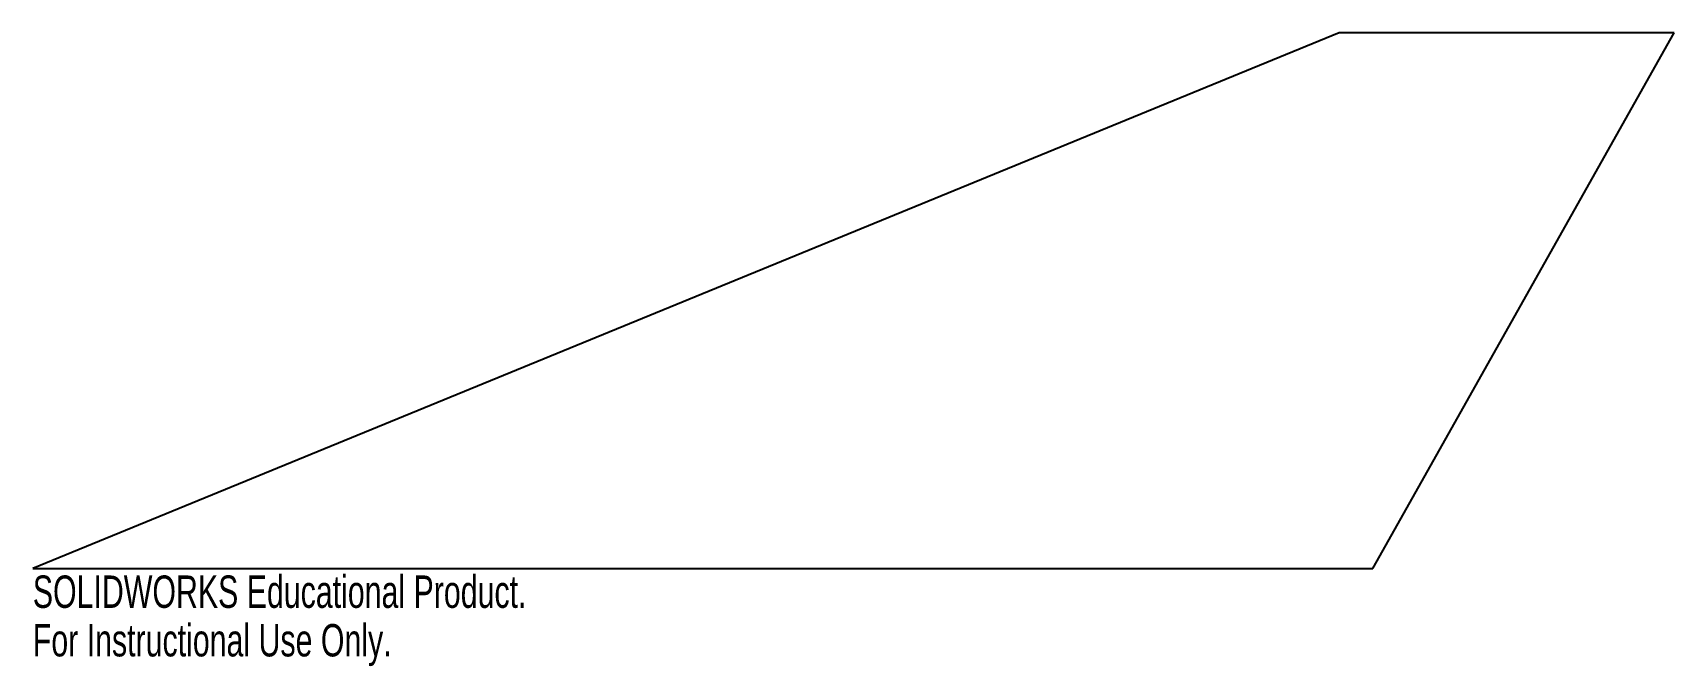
# Model space of a CAD drawing. Header units: centimetres. Extents: x 0 to 24.5, y -1.5 to 8.
import ezdxf

# ---------------------------------------------------------------- set-up
doc = ezdxf.new("R2010")
doc.units = ezdxf.units.CM
doc.styles.add('SLDTEXTSTYLE0', font='TXT', dxfattribs={"width": 0.7})

msp = doc.modelspace()

# ---------------------------------------------------------------- linework, layer by layer
at = {"color": 7, "linetype": 'Continuous', "lineweight": 25}
for p, q in [((19.5, 8.001), (0, 0)), ((24.5, 8.001), (19.5, 8.001)), ((20, 0), (24.5, 8.001)), ((0, 0), (20, 0))]:
    msp.add_line(p, q, dxfattribs=at)

# ---------------------------------------------------------------- texts
at = {"color": 7, "linetype": 'Continuous', "char_height": 0.48336, "attachment_point": 1, "style": 'SLDTEXTSTYLE0'}
for s, insert in [('SOLIDWORKS Educational Product.', (0, -0.102)), ('For Instructional Use Only.', (0, -0.827))]:
    msp.add_mtext(s, dxfattribs=dict(at, insert=insert))

doc.saveas('drawing.dxf')
